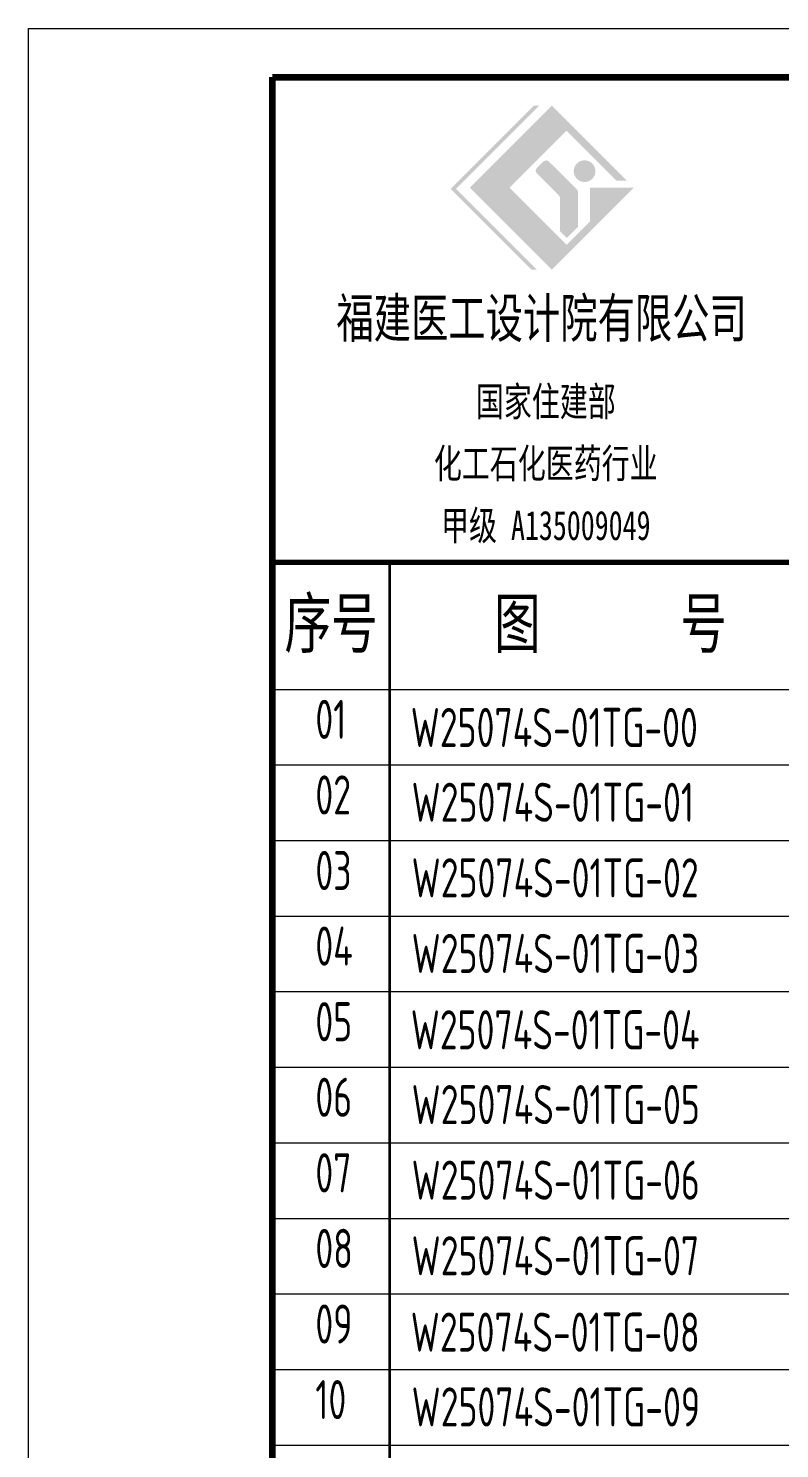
# Model space of a CAD drawing. Extents: x 3968514 to 5230306, y -516551 to -228246.
# Drawn here: x 4013479 to 4021169, y -314688 to -300153 of the extents above; entities that cross this region are included whole.
import ezdxf
from ezdxf.enums import TextEntityAlignment as Align

# ---------------------------------------------------------------- set-up
doc = ezdxf.new("R2010")
doc.units = 0
doc.header["$LTSCALE"] = 1000
doc.header["$MEASUREMENT"] = 0
for name, color, linetype, lineweight in [('AXIS', 3, 'Continuous', 15), ('DIMENSION', 3, 'Continuous', 18), ('FRAME', 3, 'Continuous', 18)]:
    doc.layers.add(name, color=color, linetype=linetype, lineweight=lineweight)
doc.layers.add('TQ_DESIGNER2000', color=7, linetype='Continuous')
doc.styles.add('FRAME', font='simhei.ttf', dxfattribs={"width": 0.7})
doc.styles.add('TSSD_REIN', font='Tssdeng.shx', dxfattribs={"width": 0.7, "bigfont": 'hztxt.shx'})

# ---------------------------------------------------------------- blocks, each defined once
blk = doc.blocks.new('目录1')
at = {"layer": 'DIMENSION'}
h = blk.add_hatch(color=7, dxfattribs=at)
h.paths.add_polyline_path([(4302496, -2699270), (4303080, -2698686), (4303590, -2699196), (4303694, -2699196), (4302929, -2698431), (4302089, -2699270), (4302929, -2700109), (4303768, -2699270), (4303319, -2699270), (4303319, -2699615), (4303080, -2699854)], flags=0)
edge = h.paths.add_edge_path(flags=0)
edge.add_arc((4302974, -2699379), 40, 0, 45, ccw=False)
edge.add_line((4303014, -2699379), (4303014, -2699716))
edge.add_line((4303014, -2699716), (4303081, -2699784))
edge.add_line((4303081, -2699784), (4303196, -2699669))
edge.add_line((4303196, -2699669), (4303196, -2699315))
edge.add_arc((4303156, -2699315), 40, 360, 405)
edge.add_line((4303185, -2699287), (4302899, -2699002))
edge.add_arc((4302871, -2699030), 40, 45, 135)
edge.add_line((4302842, -2699002), (4302776, -2699068))
edge.add_arc((4302804, -2699096), 40, 135, 225)
edge.add_line((4302776, -2699124), (4303002, -2699350))
edge = h.paths.add_edge_path(flags=0)
edge.add_arc((4303264, -2699100), 111, 0, 180)
edge.add_arc((4303264, -2699100), 111, 180, 360)
h.paths.add_polyline_path([(4302721, -2700109), (4302777, -2700109), (4301949, -2699281), (4302799, -2698431), (4302742, -2698431), (4301892, -2699281)], flags=0)
at = {"layer": 'DIMENSION', "color": 7, "lineweight": 18}
for p, q in [((4297570, -2697639), (4318570, -2697639)), ((4297570, -2727339), (4297570, -2697639))]:
    blk.add_line(p, q, dxfattribs=at)
at = {"layer": 'DIMENSION', "color": 7, "lineweight": 100}
for p, q in [((4300070, -2726839), (4300070, -2698139)), ((4300070, -2698139), (4318070, -2698139))]:
    blk.add_line(p, q, dxfattribs=at)
at = {"layer": 'DIMENSION', "color": 7, "lineweight": 70}
blk.add_line((4318070, -2703106), (4300070, -2703106), dxfattribs=at)
at = {"layer": 'DIMENSION', "color": 7, "lineweight": 35}
blk.add_line((4301270, -2722198), (4301270, -2703106), dxfattribs=at)
at = {"layer": 'DIMENSION', "color": 7}
for p, q in [((4300070, -2704406), (4318070, -2704406)), ((4318070, -2705180), (4300070, -2705180)), ((4318070, -2705953), (4300070, -2705953)), ((4318070, -2706727), (4300070, -2706727)), ((4318070, -2707500), (4300070, -2707500)), ((4318070, -2708274), (4300070, -2708274)), ((4318070, -2709047), (4300070, -2709047)), ((4318070, -2709821), (4300070, -2709821)), ((4318070, -2710594), (4300070, -2710594)), ((4318070, -2711368), (4300070, -2711368)), ((4318070, -2712142), (4300070, -2712142)), ((4318070, -2712142), (4300070, -2712142))]:
    blk.add_line(p, q, dxfattribs=at)
at = {"layer": 'DIMENSION', "color": 7, "char_height": 500, "attachment_point": 5, "style": 'FRAME'}
for s, insert, width in [('序号', (4300670, -2703753), 1429.66), ('图      号', (4303529, -2703753), 3666.1)]:
    blk.add_mtext(s, dxfattribs=dict(at, insert=insert, width=width))
at = {"layer": 'FRAME', "color": 7, "attachment_point": 5, "style": 'FRAME'}
for s, insert, char_height, width in [('福建医工设计院有限公司', (4302824, -2700626), 400, 6572.88), ('国家住建部', (4302867, -2701474), 300, 2208.56), ('化工石化医药行业', (4302867, -2702108), 300, 3586.02), ('甲级 A135009049', (4302867, -2702742), 300, 3329.75)]:
    blk.add_mtext(s, dxfattribs=dict(at, insert=insert, char_height=char_height, width=width))

msp = doc.modelspace()

# ---------------------------------------------------------------- block references
at = {"layer": 'AXIS', "color": 1}
msp.add_blockref('目录1', (-284091.21261, 2397485.56286), dxfattribs=at)

# ---------------------------------------------------------------- texts
at = {"layer": 'TQ_DESIGNER2000', "style": 'TSSD_REIN', "width": 0.7}
for s, p in [('01', (4016416.73946, -307545.00428)), ('02', (4016416.73946, -308318.54799)), ('03', (4016416.73946, -309092.09171)), ('04', (4016416.73946, -309865.63542)), ('05', (4016416.73946, -310639.17913)), ('06', (4016416.73946, -311412.72285)), ('07', (4016416.73946, -312186.26656)), ('08', (4016416.73946, -312959.81028)), ('09', (4016416.73946, -313733.35399)), ('10', (4016416.73946, -314506.8977))]:
    msp.add_text(s, height=400, dxfattribs=at).set_placement(p, align=Align.BOTTOM_LEFT)
for s, p in [('W25074S-01TG-00', (4017392.84277, -307508.16382)), ('W25074S-01TG-01', (4017402.11567, -308273.53926)), ('W25074S-01TG-02', (4017402.11567, -309047.08297)), ('W25074S-01TG-03', (4017402.11567, -309820.62668)), ('W25074S-01TG-04', (4017392.84277, -310602.33868)), ('W25074S-01TG-05', (4017402.11567, -311367.71411)), ('W25074S-01TG-06', (4017402.11567, -312141.25783)), ('W25074S-01TG-07', (4017402.11567, -312914.80154)), ('W25074S-01TG-08', (4017392.84277, -313696.51353)), ('W25074S-01TG-09', (4017402.11567, -314461.88897))]:
    msp.add_text(s, height=400, dxfattribs=at).set_placement(p)

doc.saveas('drawing.dxf')
